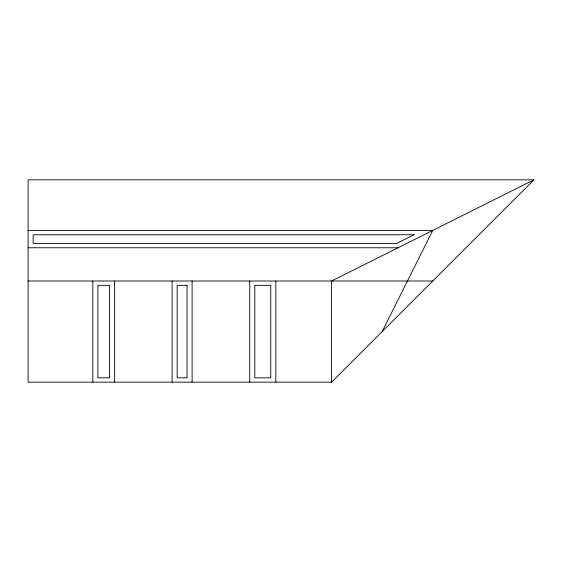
<?xml version="1.0" encoding="UTF-8"?>
<svg xmlns="http://www.w3.org/2000/svg" width="562" height="562" viewBox="0 0 562 562"><rect width="100%" height="100%" fill="white"/><g stroke="black" fill="none" stroke-linecap="round" stroke-linejoin="round"><path stroke-width="0.84" d="M382.16 331.58L432.74 230.42L28.1 230.42M331.58 382.16L533.9 179.84L28.1 179.84L28.1 382.16L331.58 382.16L331.58 281L533.9 179.84M28.1 247.772L398.044 247.772M28.1 281L432.74 281M275.823 281L275.823 382.16M249.732 281L249.732 382.16M192.106 281L192.106 382.16M172.127 281L172.127 382.16M114.62 281L114.62 382.16M92.835 281L92.835 382.16M414.025 234.754L396.674 243.43L33.158 243.43L33.158 234.754L414.025 234.754M109.562 285.334L97.893 285.334L97.893 377.826L109.562 377.826L109.562 285.334M187.048 285.334L177.185 285.334L177.185 377.826L187.048 377.826L187.048 285.334M270.765 285.334L254.79 285.334L254.79 377.826L270.765 377.826L270.765 285.334"/></g></svg>
